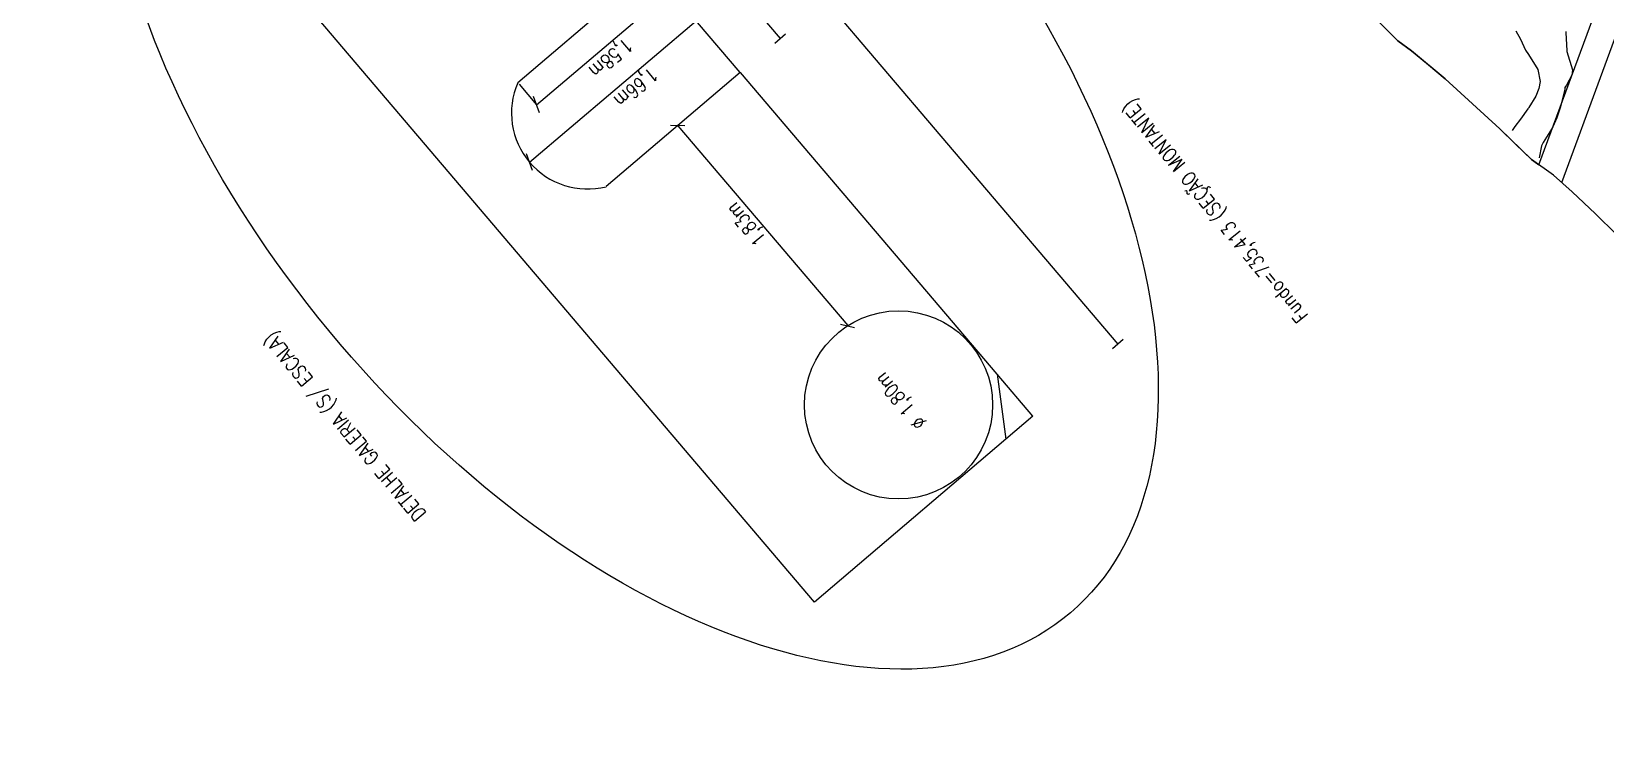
# Model space of a CAD drawing. Header units: metres. Extents: x 318500 to 325275, y 7408834 to 7428799.
# Drawn here: x 320404.8 to 320569.3, y 7409636 to 7409711.1 of the extents above; entities that cross this region are included whole.
import ezdxf

# ---------------------------------------------------------------- set-up
doc = ezdxf.new("R2010")
doc.units = ezdxf.units.M
doc.header["$MEASUREMENT"] = 0
for name, color, linetype in [('Area', 45, 'Continuous'), ('Curvas de Nivel 1m', 11, 'Continuous'), ('DETALHES', 45, 'Continuous'), ('Edificações', 30, 'Continuous'), ('Vias Primárias', 230, 'Continuous')]:
    doc.layers.add(name, color=color, linetype=linetype)
doc.styles.add('ROMANS', font='romans', dxfattribs={"height": 0.2})

msp = doc.modelspace()

# ---------------------------------------------------------------- linework, layer by layer
at = {"layer": 'Area'}
msp.add_lwpolyline([(320570.42, 7409689.82), (320568.22, 7409691.98), (320565.79, 7409694.28), (320563.84, 7409696.03), (320561.54, 7409697.66), (320558.23, 7409700.86), (320552.53, 7409706.11), (320549.01, 7409709.03), (320547.59, 7409710.07), (320544.5, 7409713.13)], dxfattribs=at)
at = {"layer": 'Curvas de Nivel 1m', "flags": 128}
for points, elevation in [([(320559.92, 7409711.12), (320560.39, 7409710.24), (320560.93, 7409709.1), (320561.24, 7409708.66), (320562.19, 7409707.09), (320562.45, 7409705.84), (320562.32, 7409705.09), (320561.99, 7409704.29), (320561.25, 7409703.1), (320561.22, 7409703.05), (320561.17, 7409702.98), (320560.38, 7409701.88), (320559.82, 7409701.12), (320559.53, 7409700.72)], 744), ([(320565.12, 7409711.05), (320565.13, 7409710.92), (320565.23, 7409709.05), (320565.25, 7409708.96), (320565.82, 7409707.04), (320565.77, 7409706.48), (320565.2, 7409705.44), (320565.04, 7409705.2), (320565.01, 7409705.05), (320564.98, 7409704.84), (320564.53, 7409703.06), (320564.2, 7409702.02), (320563.76, 7409701.07), (320563.54, 7409700.67), (320563.12, 7409699.99), (320562.76, 7409699.44), (320562.59, 7409699.09), (320562.35, 7409697.83)], 743)]:
    msp.add_lwpolyline(points, dxfattribs=dict(at, elevation=elevation))
at = {"layer": 'DETALHES'}
for p, q in [((320451.75, 7409756.7), (320518.33, 7409678.38)), ((320486.63, 7409651.43), (320420.04, 7409729.75)), ((320473.83, 7409721.15), (320483.05, 7409710.3)), ((320469.66, 7409717.61), (320455.64, 7409705.7)), ((320478.89, 7409706.76), (320469.66, 7409717.61)), ((320457.6, 7409703.39), (320471.62, 7409715.3)), ((320456.87, 7409697.39), (320474.27, 7409712.18)), ((320483.62, 7409710.78), (320482.48, 7409709.81)), ((320455.77, 7409705.53), (320457.6, 7409703.39)), ((320478.89, 7409706.76), (320464.87, 7409694.84)), ((320505.71, 7409675.24), (320478.9, 7409706.77)), ((320457.91, 7409702.54), (320457.29, 7409704.25)), ((320473.1, 7409701.19), (320471.6, 7409701.21)), ((320472.36, 7409701.2), (320490.12, 7409680.31)), ((320457.19, 7409696.54), (320456.56, 7409698.25)), ((320489.37, 7409680.48), (320490.83, 7409680.12)), ((320518.9, 7409678.87), (320517.76, 7409677.89)), ((320509.46, 7409670.84), (320505.71, 7409675.24)), ((320505.71, 7409675.24), (320506.64, 7409668.45)), ((320509.46, 7409670.84), (320486.63, 7409651.43))]:
    msp.add_line(p, q, dxfattribs=at)
msp.add_circle((320495.42, 7409672.03), 9.83, dxfattribs=at)
msp.add_arc((320462.92, 7409702.53), 7.94, 156.531, 284.2092, dxfattribs=at)
msp.add_ellipse((320467.51, 7409704.26), major_axis=(-45.87, 53.95), ratio=0.564028, dxfattribs=at)
at = {"layer": 'Edificações'}
msp.add_lwpolyline([(320544.5, 7409713.13), (320547.59, 7409710.07), (320549.01, 7409709.03), (320550.77, 7409707.57), (320552.53, 7409706.11), (320555.38, 7409703.48), (320558.23, 7409700.86), (320559.89, 7409699.26), (320561.54, 7409697.66), (320562.3, 7409697.12), (320567.96, 7409712.37)], dxfattribs=at)
at = {"layer": 'Vias Primárias'}
msp.add_lwpolyline([(320564.7, 7409695.27), (320573.29, 7409718.57, 0.012581), (320575.32, 7409723.4, -0.059258), (320584.5, 7409742.68, -0.0279), (320592.16, 7409754.53), (320603.96, 7409773.49), (320610.94, 7409784.5), (320618.06, 7409795.34), (320619.28, 7409797.36, 0.155246), (320620.69, 7409802.69), (320613.39, 7409810.03, 0.020324), (320603.71, 7409819.13, 0.065137), (320564.98, 7409845.09, 0.057784), (320534.5, 7409856.05, 0.036725)], format="xyb", dxfattribs=at)

# ---------------------------------------------------------------- texts
at = {"layer": 'DETALHES', "style": 'ROMANS', "width": 0.8}
for s, rotation, p in [('1,58m', 219.9754, (320466.88, 7409710.48)), ('1,66m', 219.9754, (320469.51, 7409707.4)), ('Fundo=735,413 (SEÇÃO MONTANTE)', 129, (320538.26, 7409681.39)), ('1,83m', 129.9754, (320481.68, 7409689.41)), ('DETALHE GALERIA (S/ ESCALA)', 129.9302, (320446.14, 7409660.69, 731.93)), ('Ø 1,80m', 129.9754, (320498.41, 7409670.22))]:
    msp.add_text(s, height=1.5, rotation=rotation, dxfattribs=at).set_placement(p)

doc.saveas('drawing.dxf')
